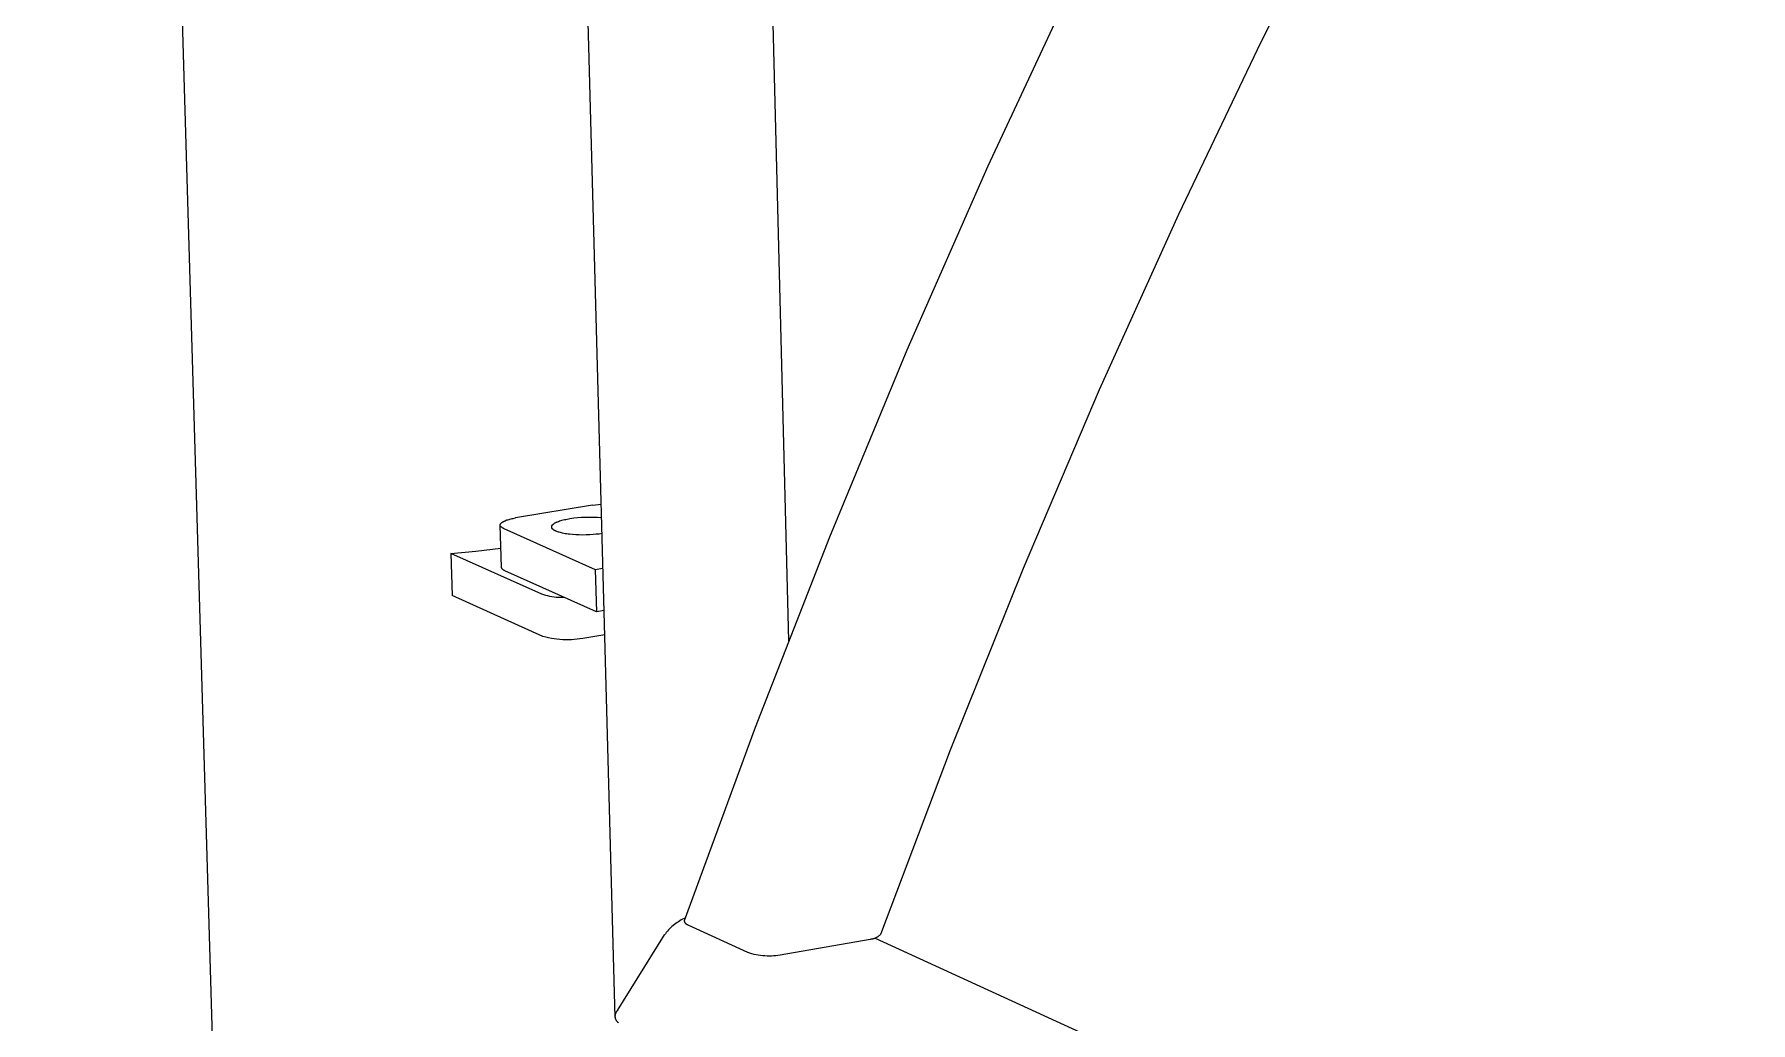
# Model space of a CAD drawing. Header units: millimetres. Extents: x -1576 to 3664, y -445 to 3215.
# Drawn here: x -696.3 to -534.9, y 474.4 to 567.4 of the extents above; entities that cross this region are included whole.
import ezdxf

# ---------------------------------------------------------------- set-up
doc = ezdxf.new("R2010")
doc.units = ezdxf.units.MM
doc.header["$MEASUREMENT"] = 0
doc.layers.add('Utwórz2D linie widoczne', color=7, linetype='Continuous', true_color=0x000000)

msp = doc.modelspace()

# ---------------------------------------------------------------- linework, layer by layer
at = {"layer": 'Utwórz2D linie widoczne'}
for p, q in [((-679.07, 457.48), (-696.29, 1038.67)), ((-641.68, 474.88), (-656.8, 1034.65)), ((-633.63, 830.26), (-625.37, 510.31)), ((-572.92, 582.56), (-580.97, 566.64)), ((-606.6, 554.99), (-598.67, 572)), ((-580.97, 566.64), (-588.72, 550.43)), ((-614.22, 537.69), (-606.6, 554.99)), ((-588.72, 550.43), (-596.17, 533.92)), ((-621.51, 520.08), (-614.22, 537.69)), ((-596.17, 533.92), (-603.32, 517.12)), ((-643.81, 523.08), (-651.05, 521.87)), ((-643.81, 523.08), (-643.54, 523.12)), ((-643.54, 523.12), (-643.26, 523.15)), ((-643.26, 523.15), (-642.99, 523.18)), ((-652.48, 521.26), (-652.47, 521.27)), ((-652.48, 521.25), (-652.48, 521.26)), ((-652.48, 521.26), (-652.48, 521.26)), ((-652.48, 521.26), (-652.48, 521.26)), ((-652.48, 521.24), (-652.48, 521.25)), ((-652.48, 521.25), (-652.48, 521.25)), ((-652.48, 521.23), (-652.48, 521.24)), ((-652.48, 521.24), (-652.48, 521.24)), ((-652.48, 521.22), (-652.48, 521.23)), ((-652.48, 521.23), (-652.48, 521.23)), ((-652.48, 521.22), (-652.48, 521.22)), ((-652.47, 521.28), (-652.47, 521.29)), ((-652.47, 521.29), (-652.46, 521.29)), ((-652.47, 521.27), (-652.47, 521.28)), ((-652.47, 521.28), (-652.47, 521.28)), ((-652.47, 521.27), (-652.47, 521.27)), ((-652.46, 521.3), (-652.46, 521.31)), ((-652.46, 521.31), (-652.45, 521.31)), ((-652.46, 521.29), (-652.46, 521.3)), ((-652.46, 521.3), (-652.46, 521.3)), ((-652.45, 521.32), (-652.44, 521.33)), ((-652.45, 521.31), (-652.45, 521.32)), ((-652.45, 521.32), (-652.45, 521.32)), ((-652.45, 521.32), (-652.45, 521.32)), ((-652.44, 521.33), (-652.43, 521.34)), ((-652.43, 521.35), (-652.42, 521.36)), ((-652.43, 521.34), (-652.43, 521.35)), ((-652.42, 521.36), (-652.41, 521.37)), ((-652.41, 521.37), (-652.4, 521.38)), ((-652.4, 521.38), (-652.39, 521.39)), ((-652.39, 521.39), (-652.38, 521.4)), ((-652.38, 521.4), (-652.37, 521.41)), ((-652.37, 521.41), (-652.36, 521.42)), ((-652.36, 521.42), (-652.35, 521.43)), ((-652.35, 521.43), (-652.34, 521.43)), ((-652.34, 521.43), (-652.33, 521.44)), ((-652.33, 521.44), (-652.32, 521.45)), ((-652.32, 521.45), (-652.3, 521.46)), ((-652.3, 521.46), (-652.28, 521.48)), ((-652.28, 521.48), (-652.25, 521.5)), ((-652.25, 521.5), (-652.22, 521.51)), ((-652.22, 521.51), (-652.19, 521.53)), ((-652.19, 521.53), (-652.16, 521.55)), ((-652.16, 521.55), (-652.12, 521.57)), ((-652.12, 521.57), (-652.09, 521.58)), ((-652.09, 521.58), (-652.05, 521.6)), ((-652.05, 521.6), (-652.01, 521.61)), ((-652.01, 521.61), (-651.93, 521.65)), ((-651.93, 521.65), (-651.85, 521.68)), ((-651.85, 521.68), (-651.76, 521.7)), ((-651.76, 521.7), (-651.66, 521.73)), ((-651.66, 521.73), (-651.57, 521.76)), ((-651.57, 521.76), (-651.47, 521.78)), ((-651.47, 521.78), (-651.37, 521.81)), ((-651.37, 521.81), (-651.26, 521.83)), ((-651.26, 521.83), (-651.05, 521.87)), ((-647.57, 521.23), (-647.56, 521.24)), ((-647.57, 521.22), (-647.57, 521.23)), ((-647.56, 521.24), (-647.54, 521.25)), ((-647.54, 521.25), (-647.53, 521.26)), ((-647.53, 521.26), (-647.52, 521.27)), ((-647.52, 521.27), (-647.51, 521.28)), ((-647.51, 521.28), (-647.5, 521.29)), ((-647.5, 521.29), (-647.48, 521.3)), ((-647.48, 521.3), (-647.47, 521.31)), ((-647.47, 521.31), (-647.46, 521.32)), ((-647.46, 521.32), (-647.44, 521.33)), ((-647.44, 521.33), (-647.41, 521.35)), ((-647.41, 521.35), (-647.38, 521.38)), ((-647.38, 521.38), (-647.34, 521.4)), ((-647.34, 521.4), (-647.31, 521.42)), ((-647.31, 521.42), (-647.27, 521.44)), ((-647.27, 521.44), (-647.23, 521.46)), ((-647.23, 521.46), (-647.18, 521.48)), ((-647.18, 521.48), (-647.14, 521.5)), ((-647.14, 521.5), (-647.09, 521.52)), ((-647.09, 521.52), (-647, 521.55)), ((-647, 521.55), (-646.9, 521.59)), ((-646.9, 521.59), (-646.79, 521.62)), ((-646.79, 521.62), (-646.68, 521.65)), ((-646.68, 521.65), (-646.57, 521.69)), ((-646.57, 521.69), (-646.45, 521.72)), ((-646.45, 521.72), (-646.33, 521.74)), ((-646.33, 521.74), (-646.2, 521.77)), ((-646.2, 521.77), (-645.95, 521.81)), ((-645.95, 521.81), (-645.58, 521.87)), ((-645.58, 521.87), (-645.21, 521.91)), ((-645.21, 521.91), (-644.83, 521.94)), ((-644.83, 521.94), (-644.46, 521.96)), ((-644.46, 521.96), (-644.08, 521.96)), ((-644.08, 521.96), (-643.7, 521.96)), ((-643.7, 521.96), (-643.33, 521.94)), ((-643.33, 521.94), (-642.95, 521.91)), ((-652.49, 521.21), (-652.48, 521.22)), ((-652.49, 521.2), (-652.49, 521.21)), ((-652.49, 521.21), (-652.49, 521.21)), ((-652.49, 521.21), (-652.49, 521.21)), ((-652.49, 521.19), (-652.49, 521.2)), ((-652.49, 521.2), (-652.49, 521.2)), ((-652.38, 517.23), (-652.49, 521.19)), ((-652.48, 521.18), (-652.49, 521.19)), ((-652.49, 521.19), (-652.49, 521.19)), ((-652.48, 521.17), (-652.48, 521.18)), ((-652.48, 521.18), (-652.48, 521.18)), ((-652.48, 521.16), (-652.48, 521.17)), ((-652.48, 521.17), (-652.48, 521.17)), ((-652.48, 521.17), (-652.48, 521.17)), ((-652.48, 521.15), (-652.48, 521.16)), ((-652.48, 521.16), (-652.48, 521.16)), ((-652.48, 521.14), (-652.48, 521.15)), ((-652.48, 521.15), (-652.48, 521.15)), ((-652.47, 521.14), (-652.48, 521.14)), ((-652.47, 521.13), (-652.47, 521.14)), ((-652.47, 521.12), (-652.47, 521.13)), ((-652.47, 521.13), (-652.47, 521.13)), ((-652.47, 521.13), (-652.47, 521.13)), ((-652.46, 521.11), (-652.47, 521.12)), ((-652.47, 521.12), (-652.47, 521.12)), ((-652.46, 521.1), (-652.46, 521.11)), ((-652.46, 521.11), (-652.46, 521.11)), ((-652.45, 521.1), (-652.46, 521.1)), ((-652.46, 521.1), (-652.46, 521.1)), ((-652.45, 521.09), (-652.45, 521.1)), ((-652.45, 521.08), (-652.45, 521.09)), ((-652.45, 521.09), (-652.45, 521.09)), ((-652.44, 521.07), (-652.45, 521.08)), ((-652.43, 521.07), (-652.44, 521.07)), ((-652.43, 521.06), (-652.43, 521.07)), ((-652.42, 521.05), (-652.43, 521.06)), ((-652.41, 521.04), (-652.42, 521.05)), ((-652.4, 521.03), (-652.41, 521.04)), ((-652.39, 521.02), (-652.4, 521.03)), ((-652.4, 521.03), (-652.4, 521.03)), ((-652.38, 521.01), (-652.39, 521.02)), ((-652.37, 521), (-652.38, 521.01)), ((-652.36, 520.99), (-652.37, 521)), ((-652.35, 520.99), (-652.36, 520.99)), ((-652.34, 520.98), (-652.35, 520.99)), ((-652.33, 520.97), (-652.34, 520.98)), ((-652.32, 520.96), (-652.33, 520.97)), ((-652.31, 520.96), (-652.32, 520.96)), ((-652.28, 520.94), (-652.31, 520.96)), ((-652.26, 520.93), (-652.28, 520.94)), ((-652.23, 520.91), (-652.26, 520.93)), ((-652.21, 520.9), (-652.23, 520.91)), ((-652.18, 520.88), (-652.21, 520.9)), ((-652.15, 520.87), (-652.18, 520.88)), ((-652.15, 520.87), (-643.56, 517.02)), ((-647.65, 521.08), (-647.65, 521.09)), ((-647.65, 521.09), (-647.64, 521.09)), ((-647.65, 521.07), (-647.65, 521.08)), ((-647.65, 521.08), (-647.65, 521.08)), ((-647.65, 521.06), (-647.65, 521.07)), ((-647.65, 521.07), (-647.65, 521.07)), ((-647.65, 521.05), (-647.65, 521.06)), ((-647.65, 521.06), (-647.65, 521.06)), ((-647.65, 521.04), (-647.65, 521.05)), ((-647.65, 521.05), (-647.65, 521.05)), ((-647.65, 521.03), (-647.65, 521.04)), ((-647.65, 521.04), (-647.65, 521.04)), ((-647.65, 521.02), (-647.65, 521.03)), ((-647.65, 521.01), (-647.65, 521.02)), ((-647.65, 521.02), (-647.65, 521.02)), ((-647.65, 521), (-647.65, 521.01)), ((-647.65, 521.01), (-647.65, 521.01)), ((-647.65, 520.99), (-647.65, 521)), ((-647.65, 521), (-647.65, 521)), ((-647.65, 520.98), (-647.65, 520.99)), ((-647.65, 520.99), (-647.65, 520.99)), ((-647.65, 520.97), (-647.65, 520.98)), ((-647.65, 520.98), (-647.65, 520.98)), ((-647.64, 520.96), (-647.65, 520.97)), ((-647.65, 520.97), (-647.65, 520.97)), ((-647.64, 521.11), (-647.64, 521.12)), ((-647.64, 521.12), (-647.63, 521.12)), ((-647.64, 521.1), (-647.64, 521.11)), ((-647.64, 521.11), (-647.64, 521.11)), ((-647.64, 521.09), (-647.64, 521.1)), ((-647.64, 520.95), (-647.64, 520.96)), ((-647.64, 520.96), (-647.64, 520.96)), ((-647.64, 520.94), (-647.64, 520.95)), ((-647.64, 520.95), (-647.64, 520.95)), ((-647.63, 520.94), (-647.64, 520.94)), ((-647.63, 521.13), (-647.63, 521.14)), ((-647.63, 521.14), (-647.62, 521.14)), ((-647.63, 521.12), (-647.63, 521.13)), ((-647.63, 521.13), (-647.63, 521.13)), ((-647.63, 520.93), (-647.63, 520.94)), ((-647.63, 520.92), (-647.63, 520.93)), ((-647.62, 520.91), (-647.63, 520.92)), ((-647.63, 520.92), (-647.63, 520.92)), ((-647.62, 521.15), (-647.61, 521.16)), ((-647.62, 521.14), (-647.62, 521.15)), ((-647.62, 521.15), (-647.62, 521.15)), ((-647.62, 520.9), (-647.62, 520.91)), ((-647.62, 520.91), (-647.62, 520.91)), ((-647.61, 520.89), (-647.62, 520.9)), ((-647.62, 520.9), (-647.62, 520.9)), ((-647.61, 521.17), (-647.6, 521.18)), ((-647.61, 521.16), (-647.61, 521.17)), ((-647.61, 521.17), (-647.61, 521.17)), ((-647.61, 520.88), (-647.61, 520.89)), ((-647.61, 520.89), (-647.61, 520.89)), ((-647.6, 520.87), (-647.61, 520.88)), ((-647.6, 521.18), (-647.59, 521.19)), ((-647.59, 520.86), (-647.6, 520.87)), ((-647.59, 521.19), (-647.58, 521.2)), ((-647.58, 520.85), (-647.59, 520.86)), ((-647.58, 521.2), (-647.57, 521.22)), ((-647.57, 520.84), (-647.58, 520.85)), ((-647.57, 520.83), (-647.57, 520.84)), ((-647.56, 520.83), (-647.57, 520.83)), ((-647.55, 520.82), (-647.56, 520.83)), ((-647.54, 520.81), (-647.55, 520.82)), ((-647.53, 520.8), (-647.54, 520.81)), ((-647.51, 520.79), (-647.53, 520.8)), ((-647.5, 520.78), (-647.51, 520.79)), ((-647.49, 520.77), (-647.5, 520.78)), ((-647.48, 520.76), (-647.49, 520.77)), ((-647.47, 520.75), (-647.48, 520.76)), ((-647.44, 520.73), (-647.47, 520.75)), ((-647.41, 520.72), (-647.44, 520.73)), ((-647.38, 520.7), (-647.41, 520.72)), ((-647.35, 520.68), (-647.38, 520.7)), ((-647.32, 520.66), (-647.35, 520.68)), ((-647.29, 520.65), (-647.32, 520.66)), ((-647.25, 520.63), (-647.29, 520.65)), ((-647.22, 520.62), (-647.25, 520.63)), ((-647.18, 520.6), (-647.22, 520.62)), ((-647.11, 520.57), (-647.18, 520.6)), ((-647.02, 520.54), (-647.11, 520.57)), ((-646.93, 520.52), (-647.02, 520.54)), ((-646.83, 520.49), (-646.93, 520.52)), ((-646.73, 520.46), (-646.83, 520.49)), ((-646.62, 520.44), (-646.73, 520.46)), ((-646.5, 520.41), (-646.62, 520.44)), ((-646.38, 520.39), (-646.5, 520.41)), ((-646.25, 520.37), (-646.38, 520.39)), ((-646.11, 520.35), (-646.25, 520.37)), ((-645.97, 520.33), (-646.11, 520.35)), ((-645.68, 520.3), (-645.97, 520.33)), ((-645.37, 520.28), (-645.68, 520.3)), ((-645.05, 520.27), (-645.37, 520.28)), ((-644.72, 520.26), (-645.05, 520.27)), ((-644.4, 520.27), (-644.72, 520.26)), ((-644.07, 520.28), (-644.4, 520.27)), ((-643.76, 520.3), (-644.07, 520.28)), ((-643.46, 520.33), (-643.76, 520.3)), ((-643.18, 520.36), (-643.46, 520.33)), ((-642.91, 520.4), (-643.18, 520.36)), ((-628.49, 502.18), (-621.51, 520.08)), ((-657.13, 518.54), (-654.77, 518.74)), ((-657.13, 518.54), (-657.02, 514.59)), ((-648.58, 514.7), (-657.13, 518.54)), ((-654.77, 518.74), (-652.43, 519.02)), ((-652.37, 517.22), (-652.38, 517.23)), ((-652.37, 517.2), (-652.37, 517.22)), ((-652.36, 517.19), (-652.37, 517.2)), ((-652.36, 517.17), (-652.36, 517.19)), ((-652.35, 517.16), (-652.36, 517.17)), ((-652.34, 517.14), (-652.35, 517.16)), ((-652.33, 517.13), (-652.34, 517.14)), ((-652.33, 517.12), (-652.33, 517.13)), ((-652.32, 517.1), (-652.33, 517.12)), ((-652.31, 517.09), (-652.32, 517.1)), ((-652.3, 517.08), (-652.31, 517.09)), ((-652.29, 517.07), (-652.3, 517.08)), ((-652.28, 517.05), (-652.29, 517.07)), ((-652.27, 517.04), (-652.28, 517.05)), ((-652.26, 517.03), (-652.27, 517.04)), ((-652.25, 517.02), (-652.26, 517.03)), ((-652.24, 517.01), (-652.25, 517.02)), ((-652.22, 517), (-652.24, 517.01)), ((-652.21, 516.99), (-652.22, 517)), ((-652.2, 516.98), (-652.21, 516.99)), ((-652.19, 516.97), (-652.2, 516.98)), ((-652.17, 516.96), (-652.19, 516.97)), ((-652.16, 516.95), (-652.17, 516.96)), ((-652.14, 516.95), (-652.16, 516.95)), ((-652.13, 516.94), (-652.14, 516.95)), ((-652.12, 516.93), (-652.13, 516.94)), ((-652.1, 516.93), (-652.12, 516.93)), ((-652.09, 516.92), (-652.1, 516.93)), ((-652.07, 516.91), (-652.09, 516.92)), ((-652.06, 516.91), (-652.07, 516.91)), ((-652.04, 516.91), (-652.06, 516.91)), ((-643.45, 513.04), (-652.04, 516.91)), ((-643.56, 517.02), (-642.83, 517.15)), ((-643.56, 517.02), (-643.45, 513.04)), ((-603.32, 517.12), (-610.17, 500.04)), ((-648.47, 510.73), (-657.02, 514.59)), ((-648.39, 514.63), (-648.58, 514.7)), ((-648.2, 514.58), (-648.39, 514.63)), ((-648.01, 514.53), (-648.2, 514.58)), ((-647.81, 514.49), (-648.01, 514.53)), ((-647.62, 514.45), (-647.81, 514.49)), ((-647.42, 514.42), (-647.62, 514.45)), ((-647.22, 514.4), (-647.42, 514.42)), ((-647.02, 514.39), (-647.22, 514.4)), ((-646.83, 514.38), (-647.02, 514.39)), ((-646.63, 514.38), (-646.83, 514.38)), ((-646.43, 514.38), (-646.63, 514.38)), ((-642.72, 513.17), (-643.45, 513.04)), ((-648.21, 510.65), (-648.47, 510.73)), ((-647.95, 510.59), (-648.21, 510.65)), ((-647.68, 510.54), (-647.95, 510.59)), ((-647.42, 510.49), (-647.68, 510.54)), ((-647.15, 510.46), (-647.42, 510.49)), ((-646.88, 510.43), (-647.15, 510.46)), ((-646.61, 510.41), (-646.88, 510.43)), ((-646.34, 510.4), (-646.61, 510.41)), ((-646.07, 510.4), (-646.34, 510.4)), ((-645.8, 510.41), (-646.07, 510.4)), ((-645.53, 510.43), (-645.8, 510.41)), ((-645.26, 510.46), (-645.53, 510.43)), ((-644.99, 510.49), (-645.26, 510.46)), ((-644.73, 510.54), (-644.99, 510.49)), ((-642.66, 510.89), (-644.73, 510.54)), ((-635.15, 483.99), (-628.49, 502.18)), ((-610.17, 500.04), (-616.74, 482.68)), ((-635.34, 484.12), (-635.47, 484.05)), ((-635.2, 484.18), (-635.34, 484.12)), ((-635.06, 484.24), (-635.2, 484.18)), ((-641.45, 475.54), (-637.05, 482.64)), ((-636.96, 482.76), (-637.05, 482.64)), ((-636.87, 482.88), (-636.96, 482.76)), ((-636.77, 483), (-636.87, 482.88)), ((-636.67, 483.11), (-636.77, 483)), ((-636.57, 483.23), (-636.67, 483.11)), ((-636.46, 483.33), (-636.57, 483.23)), ((-636.35, 483.44), (-636.46, 483.33)), ((-636.23, 483.54), (-636.35, 483.44)), ((-636.11, 483.63), (-636.23, 483.54)), ((-635.99, 483.72), (-636.11, 483.63)), ((-635.86, 483.81), (-635.99, 483.72)), ((-635.74, 483.89), (-635.86, 483.81)), ((-635.61, 483.97), (-635.74, 483.89)), ((-635.47, 484.05), (-635.61, 483.97)), ((-635.15, 483.97), (-635.15, 483.99)), ((-635.15, 483.96), (-635.15, 483.97)), ((-635.15, 483.94), (-635.15, 483.96)), ((-635.15, 483.93), (-635.15, 483.94)), ((-635.15, 483.91), (-635.15, 483.93)), ((-635.14, 483.9), (-635.15, 483.91)), ((-635.14, 483.88), (-635.14, 483.9)), ((-635.13, 483.87), (-635.14, 483.88)), ((-635.13, 483.85), (-635.13, 483.87)), ((-635.12, 483.84), (-635.13, 483.85)), ((-635.12, 483.83), (-635.12, 483.84)), ((-635.11, 483.81), (-635.12, 483.83)), ((-635.11, 483.8), (-635.11, 483.81)), ((-635.1, 483.78), (-635.11, 483.8)), ((-635.09, 483.77), (-635.1, 483.78)), ((-635.08, 483.76), (-635.09, 483.77)), ((-635.08, 483.75), (-635.08, 483.76)), ((-635.07, 483.73), (-635.08, 483.75)), ((-635.06, 483.72), (-635.07, 483.73)), ((-635.05, 483.71), (-635.06, 483.72)), ((-635.04, 483.7), (-635.05, 483.71)), ((-635.03, 483.69), (-635.04, 483.7)), ((-635.02, 483.68), (-635.03, 483.69)), ((-635.01, 483.67), (-635.02, 483.68)), ((-634.99, 483.66), (-635.01, 483.67)), ((-634.98, 483.65), (-634.99, 483.66)), ((-634.97, 483.64), (-634.98, 483.65)), ((-634.96, 483.63), (-634.97, 483.64)), ((-634.95, 483.62), (-634.96, 483.63)), ((-634.93, 483.62), (-634.95, 483.62)), ((-634.92, 483.61), (-634.93, 483.62)), ((-634.91, 483.6), (-634.92, 483.61)), ((-634.89, 483.6), (-634.91, 483.6)), ((-634.88, 483.59), (-634.89, 483.6)), ((-634.86, 483.58), (-634.88, 483.59)), ((-634.85, 483.58), (-634.86, 483.58)), ((-634.84, 483.57), (-634.85, 483.58)), ((-634.82, 483.57), (-634.84, 483.57)), ((-634.81, 483.57), (-634.82, 483.57)), ((-629.21, 480.99), (-634.81, 483.57)), ((-616.92, 482.52), (-616.96, 482.49)), ((-616.88, 482.55), (-616.92, 482.52)), ((-616.84, 482.58), (-616.88, 482.55)), ((-616.81, 482.61), (-616.84, 482.58)), ((-616.77, 482.64), (-616.81, 482.61)), ((-616.74, 482.68), (-616.77, 482.64)), ((-629.01, 480.92), (-629.21, 480.99)), ((-628.82, 480.87), (-629.01, 480.92)), ((-617.69, 482.23), (-626.18, 480.75)), ((-617.65, 482.24), (-617.69, 482.23)), ((-617.6, 482.24), (-617.65, 482.24)), ((-617.55, 482.25), (-617.6, 482.24)), ((-617.5, 482.26), (-617.55, 482.25)), ((-617.45, 482.27), (-617.5, 482.26)), ((-617.4, 482.28), (-617.45, 482.27)), ((-617.36, 482.29), (-617.4, 482.28)), ((-617.31, 482.31), (-617.36, 482.29)), ((-617.26, 482.33), (-617.31, 482.31)), ((-617.22, 482.35), (-617.26, 482.33)), ((-617.25, 482.34), (-528.63, 441.76)), ((-617.17, 482.37), (-617.22, 482.35)), ((-617.13, 482.39), (-617.17, 482.37)), ((-617.09, 482.41), (-617.13, 482.39)), ((-617.04, 482.43), (-617.09, 482.41)), ((-617, 482.46), (-617.04, 482.43)), ((-616.96, 482.49), (-617, 482.46)), ((-628.62, 480.82), (-628.82, 480.87)), ((-628.42, 480.78), (-628.62, 480.82)), ((-628.22, 480.74), (-628.42, 480.78)), ((-628.01, 480.71), (-628.22, 480.74)), ((-627.81, 480.69), (-628.01, 480.71)), ((-627.61, 480.67), (-627.81, 480.69)), ((-627.4, 480.66), (-627.61, 480.67)), ((-627.2, 480.66), (-627.4, 480.66)), ((-626.99, 480.66), (-627.2, 480.66)), ((-626.79, 480.67), (-626.99, 480.66)), ((-626.58, 480.69), (-626.79, 480.67)), ((-626.38, 480.72), (-626.58, 480.69)), ((-626.18, 480.75), (-626.38, 480.72)), ((-641.69, 475.08), (-641.7, 475.06)), ((-641.7, 475.06), (-641.7, 475.03)), ((-641.7, 475.03), (-641.7, 475.01)), ((-641.7, 475.01), (-641.7, 474.98)), ((-641.7, 474.98), (-641.7, 474.96)), ((-641.7, 474.96), (-641.69, 474.93)), ((-641.68, 475.16), (-641.69, 475.13)), ((-641.69, 475.13), (-641.69, 475.11)), ((-641.69, 475.11), (-641.69, 475.08)), ((-641.69, 474.93), (-641.69, 474.91)), ((-641.69, 474.91), (-641.69, 474.88)), ((-641.69, 474.88), (-641.68, 474.86)), ((-641.67, 475.18), (-641.68, 475.16)), ((-641.68, 474.86), (-641.68, 474.83)), ((-641.68, 474.83), (-641.67, 474.81)), ((-641.66, 475.23), (-641.67, 475.21)), ((-641.67, 475.21), (-641.67, 475.18)), ((-641.67, 474.81), (-641.67, 474.78)), ((-641.67, 474.78), (-641.66, 474.76)), ((-641.65, 475.25), (-641.66, 475.23)), ((-641.66, 474.76), (-641.65, 474.74)), ((-641.64, 475.28), (-641.65, 475.25)), ((-641.65, 474.74), (-641.64, 474.71)), ((-641.63, 475.3), (-641.64, 475.28)), ((-641.64, 474.71), (-641.63, 474.69)), ((-641.62, 475.32), (-641.63, 475.3)), ((-641.63, 474.69), (-641.62, 474.67)), ((-641.61, 475.35), (-641.62, 475.32)), ((-641.62, 474.67), (-641.61, 474.64)), ((-641.6, 475.37), (-641.61, 475.35)), ((-641.61, 474.64), (-641.59, 474.62)), ((-641.58, 475.39), (-641.6, 475.37)), ((-641.59, 474.62), (-641.58, 474.6)), ((-641.57, 475.41), (-641.58, 475.39)), ((-641.58, 474.6), (-641.57, 474.58)), ((-641.56, 475.43), (-641.57, 475.41)), ((-641.57, 474.58), (-641.55, 474.56)), ((-641.54, 475.45), (-641.56, 475.43)), ((-641.55, 474.56), (-641.53, 474.54)), ((-641.52, 475.47), (-641.54, 475.45)), ((-641.53, 474.54), (-641.52, 474.52)), ((-641.51, 475.49), (-641.52, 475.47)), ((-641.52, 474.52), (-641.5, 474.5)), ((-641.49, 475.51), (-641.51, 475.49)), ((-641.5, 474.5), (-641.48, 474.48)), ((-641.47, 475.52), (-641.49, 475.51)), ((-641.48, 474.48), (-641.47, 474.47)), ((-641.45, 475.54), (-641.47, 475.52)), ((-641.47, 474.47), (-641.45, 474.45)), ((-641.45, 474.45), (-641.43, 474.43)), ((-641.43, 474.43), (-641.41, 474.42)), ((-641.41, 474.42), (-641.39, 474.4)), ((-641.39, 474.4), (-641.37, 474.39))]:
    msp.add_line(p, q, dxfattribs=at)

doc.saveas('drawing.dxf')
